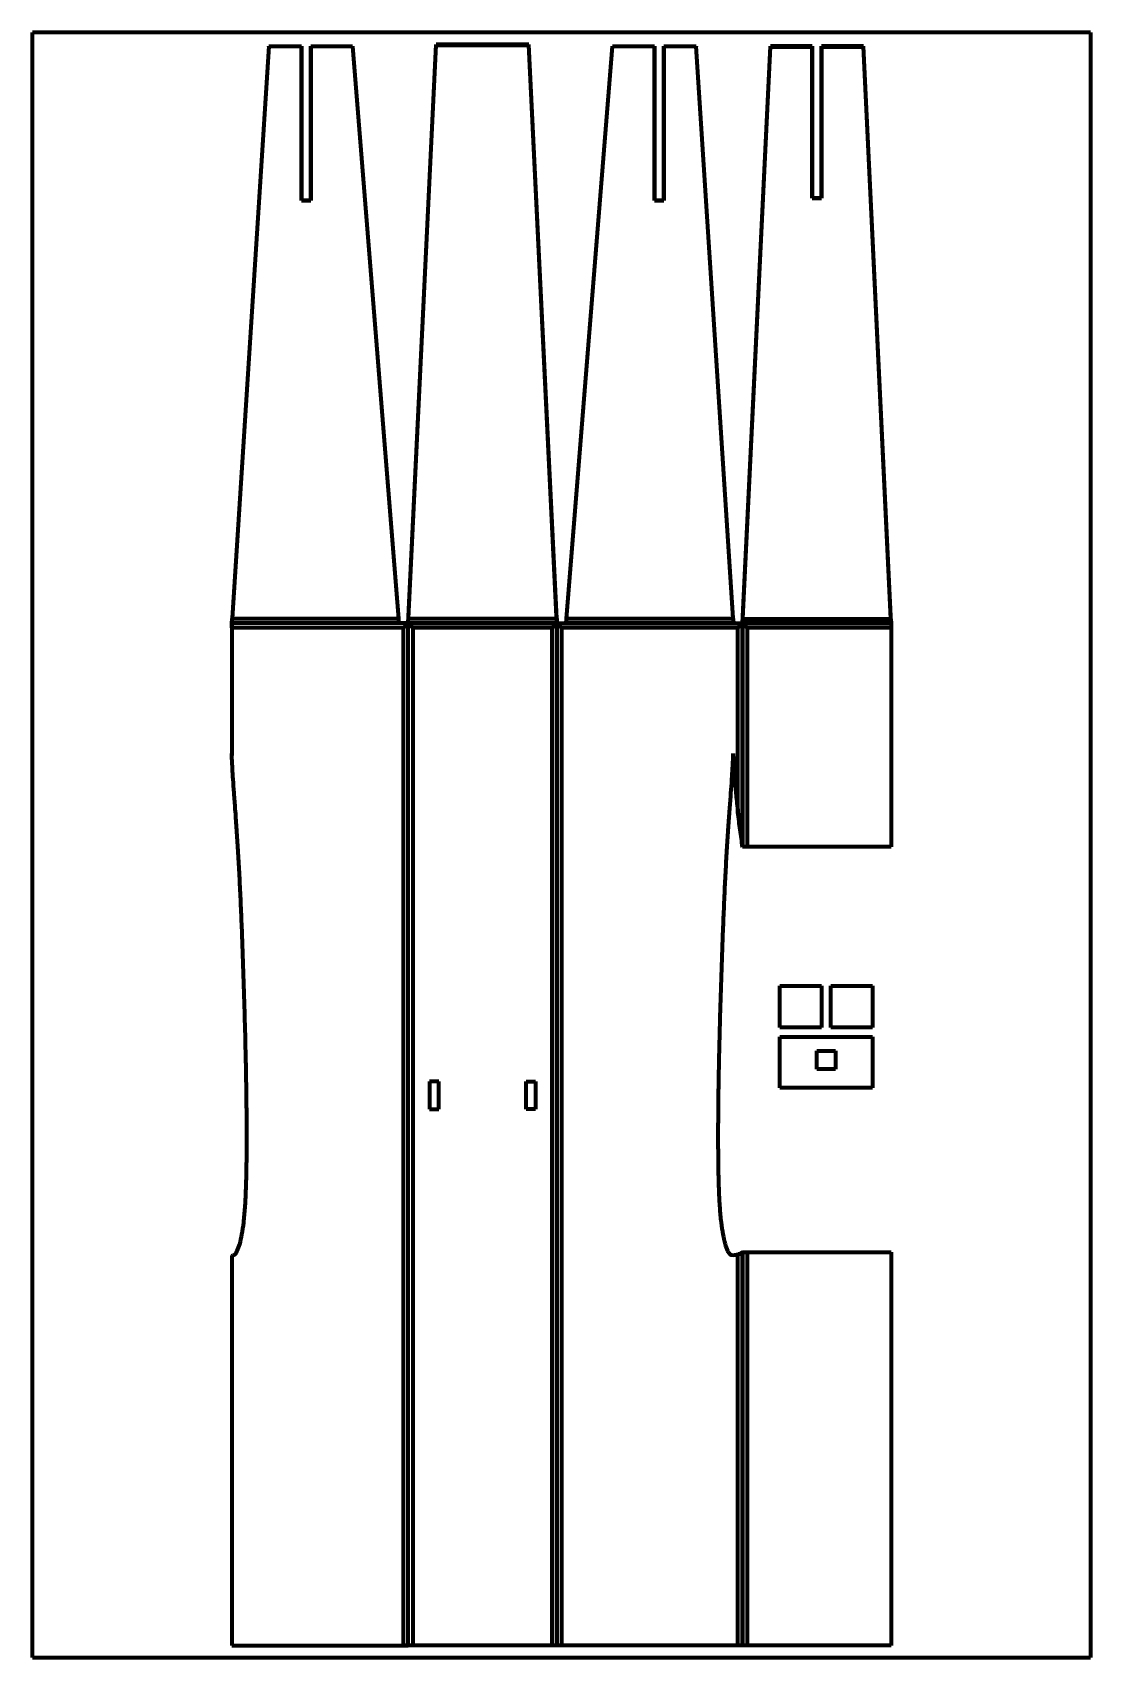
# Model space of a CAD drawing. Header units: millimetres. Extents: x 20 to 590, y 20 to 894.
import ezdxf

# ---------------------------------------------------------------- set-up
doc = ezdxf.new("R2010")
doc.units = ezdxf.units.MM
doc.layers.add('1', color=7, linetype='Continuous', true_color=0xffffff)

msp = doc.modelspace()

# ---------------------------------------------------------------- linework, layer by layer
at = {"layer": '1', "color": 8, "linetype": 'Continuous', "lineweight": 70}
for p, q in [((20, 20), (20, 894.4)), ((589.6, 894.4), (20, 894.4)), ((589.6, 894.4), (589.6, 20)), ((20, 20), (589.6, 20))]:
    msp.add_line(p, q, dxfattribs=at)
at = {"layer": '1', "color": 155, "linetype": 'Continuous', "lineweight": 70}
for p, q in [((147.3, 886.86), (127.3, 576.5)), ((147.3, 887.1), (127.45, 579)), ((147.3, 887.1), (164.8, 887.1)), ((147.3, 886.86), (147.3, 887.1)), ((164.8, 886.86), (147.3, 886.86)), ((164.8, 887.1), (164.8, 886.86)), ((164.8, 803.97), (164.8, 887.1)), ((164.8, 886.86), (164.8, 803.97)), ((169.8, 887.1), (169.8, 803.97)), ((169.8, 887.1), (192.3, 887.1)), ((169.8, 886.86), (169.8, 887.1)), ((169.8, 803.97), (169.8, 886.86)), ((192.3, 886.86), (169.8, 886.86)), ((192.3, 887.1), (217.12, 579)), ((192.3, 887.1), (192.3, 886.86)), ((192.3, 886.86), (217.3, 576.5)), ((222.3, 576.5), (237.3, 887.5)), ((222.4, 579), (237.3, 887.9)), ((287.3, 887.9), (237.3, 887.9)), ((237.3, 887.9), (237.3, 887.5)), ((237.3, 887.5), (287.3, 887.5)), ((302.2, 579), (287.3, 887.9)), ((287.3, 887.5), (287.3, 887.9)), ((302.3, 576.5), (287.3, 887.5)), ((307.31, 576.5), (332.31, 886.86)), ((307.49, 579), (332.31, 887.1)), ((332.31, 886.86), (332.31, 887.1)), ((332.31, 887.1), (354.81, 887.1)), ((354.81, 886.86), (332.31, 886.86)), ((354.81, 803.97), (354.81, 887.1)), ((354.81, 887.1), (354.81, 886.86)), ((354.81, 886.86), (354.81, 803.97)), ((359.81, 887.1), (377.31, 887.1)), ((359.81, 887.1), (359.81, 803.97)), ((359.81, 886.86), (359.81, 887.1)), ((359.81, 803.97), (359.81, 886.86)), ((377.31, 886.86), (359.81, 886.86)), ((397.16, 579), (377.31, 887.1)), ((377.31, 887.1), (377.31, 886.86)), ((397.31, 576.5), (377.31, 886.86)), ((402.3, 576.5), (417.3, 887.05)), ((402.44, 578.91), (417.3, 886.72)), ((417.3, 887.05), (417.3, 886.72)), ((439.8, 887.05), (417.3, 887.05)), ((417.3, 886.72), (439.8, 886.72)), ((439.8, 887.05), (439.8, 805.17)), ((439.8, 886.72), (439.8, 887.05)), ((439.8, 805.17), (439.8, 886.72)), ((444.8, 887.05), (444.8, 886.72)), ((467.3, 887.05), (444.8, 887.05)), ((444.8, 805.17), (444.8, 887.05)), ((444.8, 886.72), (444.8, 805.17)), ((444.8, 886.72), (467.3, 886.72)), ((482.3, 576.5), (467.3, 887.05)), ((467.3, 886.72), (467.3, 887.05)), ((482.16, 578.91), (467.3, 886.72)), ((444.8, 805.17), (439.8, 805.17)), ((439.8, 805.17), (444.8, 805.17)), ((169.8, 803.97), (164.8, 803.97)), ((164.8, 803.97), (169.8, 803.97)), ((359.81, 803.97), (354.81, 803.97)), ((354.81, 803.97), (359.81, 803.97)), ((127.3, 576.5), (127.45, 579)), ((127.45, 579), (217.12, 579)), ((217.12, 579), (217.3, 576.5)), ((222.3, 576.51), (222.4, 579)), ((222.4, 579), (302.2, 579)), ((302.2, 579), (302.3, 576.51)), ((307.31, 576.5), (307.49, 579)), ((307.49, 579), (397.16, 579)), ((397.16, 579), (397.31, 576.5)), ((402.3, 576.5), (402.44, 578.91)), ((402.44, 578.91), (482.16, 578.91)), ((482.16, 578.91), (482.3, 576.5)), ((127.3, 574), (127.3, 576.5)), ((127.3, 576.5), (127.3, 505.34)), ((222.3, 576.5), (127.3, 576.5)), ((217.3, 576.5), (127.3, 576.5)), ((127.3, 576.5), (127.3, 576.5)), ((217.3, 576.5), (127.3, 576.5)), ((219.8, 574), (127.3, 574)), ((127.3, 574), (127.3, 505.34)), ((217.3, 576.5), (217.3, 576.5)), ((219.8, 574), (222.3, 576.5)), ((219.8, 26.5), (219.8, 574)), ((302.3, 576.51), (222.3, 576.51)), ((222.3, 576.51), (222.3, 576.5)), ((222.3, 576.5), (302.3, 576.5)), ((222.3, 26.5), (222.3, 576.5)), ((222.3, 576.5), (224.8, 574)), ((222.3, 576.5), (302.3, 576.5)), ((222.3, 26.5), (222.3, 576.5)), ((224.8, 574), (224.8, 26.5)), ((299.8, 574), (224.8, 574)), ((299.8, 574), (302.3, 576.5)), ((299.8, 26.5), (299.8, 574)), ((302.3, 576.5), (302.3, 576.51)), ((302.3, 576.5), (302.3, 26.5)), ((302.3, 576.5), (304.8, 574)), ((302.3, 576.5), (402.3, 576.5)), ((302.3, 26.5), (302.3, 576.5)), ((399.8, 574), (304.8, 574)), ((304.8, 574), (304.8, 26.5)), ((397.31, 576.5), (307.31, 576.5)), ((397.31, 576.5), (307.31, 576.5)), ((307.31, 576.5), (307.31, 576.5)), ((397.31, 576.5), (397.31, 576.5)), ((399.8, 574), (402.3, 576.5)), ((399.8, 474.83), (399.8, 574)), ((482.3, 576.5), (402.3, 576.5)), ((402.3, 576.5), (404.8, 574)), ((402.3, 576.5), (482.3, 576.5)), ((402.3, 456.2), (402.3, 576.5)), ((402.3, 576.5), (402.3, 456.05)), ((482.3, 574), (404.8, 574)), ((404.8, 574), (404.8, 456.2)), ((482.3, 576.5), (482.3, 574)), ((482.3, 576.5), (482.3, 456.2)), ((482.3, 574), (482.3, 456.2)), ((404.8, 456.2), (402.3, 456.2)), ((482.3, 456.2), (402.3, 456.2)), ((482.3, 456.2), (404.8, 456.2)), ((422.3, 381.5), (444.8, 381.5)), ((422.3, 359), (422.3, 381.5)), ((422.3, 359), (422.3, 381.5)), ((422.3, 381.5), (444.8, 381.5)), ((444.8, 381.5), (444.8, 359)), ((444.8, 381.5), (444.8, 359)), ((449.8, 359), (449.8, 381.5)), ((449.8, 359), (449.8, 381.5)), ((449.8, 381.5), (472.3, 381.5)), ((449.8, 381.5), (472.3, 381.5)), ((472.3, 381.5), (472.3, 359)), ((472.3, 381.5), (472.3, 359)), ((444.8, 359), (422.3, 359)), ((444.8, 359), (422.3, 359)), ((472.3, 359), (449.8, 359)), ((472.3, 359), (449.8, 359)), ((422.3, 326.5), (422.3, 354)), ((422.3, 354), (472.3, 354)), ((422.3, 354), (472.3, 354)), ((422.3, 326.5), (422.3, 354)), ((472.3, 354), (472.3, 326.5)), ((472.3, 354), (472.3, 326.5)), ((442.3, 336.5), (442.3, 346.5)), ((442.3, 346.5), (452.3, 346.5)), ((442.3, 346.5), (452.3, 346.5)), ((442.3, 336.5), (442.3, 346.5)), ((452.3, 346.5), (452.3, 336.5)), ((452.3, 346.5), (452.3, 336.5)), ((452.3, 336.5), (442.3, 336.5)), ((452.3, 336.5), (442.3, 336.5)), ((233.8, 330), (233.8, 315)), ((233.8, 330), (233.8, 315)), ((238.8, 330), (233.8, 330)), ((238.8, 330), (233.8, 330)), ((238.8, 315), (238.8, 330)), ((238.8, 315), (238.8, 330)), ((285.8, 315), (285.8, 330)), ((285.8, 330), (290.8, 330)), ((285.8, 315), (285.8, 330)), ((285.8, 330), (290.8, 330)), ((290.8, 330), (290.8, 315)), ((290.8, 330), (290.8, 315)), ((472.3, 326.5), (422.3, 326.5)), ((472.3, 326.5), (422.3, 326.5)), ((233.8, 315), (238.8, 315)), ((233.8, 315), (238.8, 315)), ((290.8, 315), (285.8, 315)), ((290.8, 315), (285.8, 315)), ((127.3, 236.4), (127.3, 26.5)), ((127.3, 236.4), (127.3, 26.5)), ((399.8, 26.5), (399.8, 236.88)), ((402.3, 238.05), (482.3, 238.05)), ((402.3, 26.5), (402.3, 238.05)), ((402.3, 238.05), (404.8, 238.05)), ((402.3, 238.05), (402.3, 26.5)), ((404.8, 238.05), (404.8, 26.5)), ((404.8, 238.05), (482.3, 238.05)), ((482.3, 238.05), (482.3, 26.5)), ((482.3, 238.05), (482.3, 26.5)), ((127.3, 26.5), (219.8, 26.5)), ((127.3, 26.5), (222.3, 26.5)), ((222.3, 26.5), (219.8, 26.5)), ((224.8, 26.5), (222.3, 26.5)), ((302.3, 26.5), (222.3, 26.5)), ((299.8, 26.5), (224.8, 26.5)), ((302.3, 26.5), (299.8, 26.5)), ((304.8, 26.5), (302.3, 26.5)), ((402.3, 26.5), (302.3, 26.5)), ((399.8, 26.5), (304.8, 26.5)), ((402.3, 26.5), (399.8, 26.5)), ((404.8, 26.5), (402.3, 26.5)), ((482.3, 26.5), (402.3, 26.5)), ((482.3, 26.5), (404.8, 26.5))]:
    msp.add_line(p, q, dxfattribs=at)
for points, knots in [([(127.3, 236.4), (127.32, 236.4), (127.57, 236.4), (127.96, 236.43), (128.44, 236.54), (128.8, 236.7), (129.12, 236.97), (129.47, 237.39), (129.86, 238), (130.71, 239.67), (131.76, 242.88), (132.89, 248.03), (133.84, 254.56), (134.53, 262.39), (134.98, 271.49), (135.26, 281.77), (135.39, 293.11), (135.39, 305.37), (135.29, 318.42), (135.09, 332.08), (134.81, 346.21), (134.46, 360.62), (134.04, 375.16), (133.58, 389.64), (133.08, 403.9), (132.53, 417.77), (131.96, 431.08), (131.34, 443.69), (130.66, 455.46), (129.94, 466.3), (129.24, 476.09), (128.59, 484.71), (128.07, 492.03), (127.68, 497.92), (127.45, 502.25), (127.37, 504.6), (127.32, 506.4)], [0, 0, 0, 0, 0.000252, 0.002735, 0.004259, 0.00567, 0.007134, 0.008816, 0.011735, 0.015128, 0.0294, 0.048946, 0.073272, 0.102252, 0.135873, 0.173888, 0.21583, 0.261193, 0.309433, 0.359974, 0.412216, 0.465538, 0.51931, 0.572895, 0.625659, 0.676977, 0.72624, 0.772877, 0.816443, 0.856577, 0.892874, 0.924877, 0.952092, 0.974004, 0.990118, 1, 1, 1, 1]), ([(127.3, 236.4), (127.32, 236.4), (127.57, 236.4), (127.96, 236.43), (128.44, 236.54), (128.8, 236.7), (129.12, 236.97), (129.47, 237.39), (129.86, 238), (130.71, 239.67), (131.76, 242.88), (132.89, 248.03), (133.84, 254.56), (134.53, 262.39), (134.98, 271.49), (135.26, 281.77), (135.39, 293.11), (135.39, 305.37), (135.29, 318.42), (135.09, 332.08), (134.81, 346.21), (134.46, 360.62), (134.04, 375.16), (133.58, 389.64), (133.08, 403.9), (132.53, 417.77), (131.96, 431.08), (131.34, 443.69), (130.66, 455.46), (129.94, 466.3), (129.24, 476.09), (128.59, 484.71), (128.07, 492.03), (127.68, 497.92), (127.45, 502.25), (127.37, 504.6), (127.32, 506.4)], [0, 0, 0, 0, 0.000252, 0.002735, 0.004259, 0.00567, 0.007134, 0.008816, 0.011735, 0.015128, 0.0294, 0.048946, 0.073272, 0.102252, 0.135873, 0.173888, 0.21583, 0.261193, 0.309433, 0.359974, 0.412216, 0.465538, 0.51931, 0.572895, 0.625659, 0.676977, 0.72624, 0.772877, 0.816443, 0.856577, 0.892874, 0.924877, 0.952092, 0.974004, 0.990118, 1, 1, 1, 1]), ([(399.8, 236.88), (399.22, 236.67), (398.37, 236.46), (397.27, 236.38), (396.64, 236.43), (396.16, 236.54), (395.8, 236.7), (395.48, 236.97), (395.13, 237.39), (394.74, 238), (393.89, 239.67), (392.84, 242.88), (391.71, 248.03), (390.76, 254.56), (390.07, 262.39), (389.62, 271.49), (389.34, 281.77), (389.21, 293.11), (389.21, 305.37), (389.31, 318.42), (389.51, 332.08), (389.79, 346.21), (390.14, 360.62), (390.56, 375.16), (391.02, 389.64), (391.52, 403.9), (392.07, 417.77), (392.64, 431.08), (393.26, 443.69), (393.94, 455.46), (394.66, 466.3), (395.36, 476.09), (396.01, 484.71), (396.53, 492.03), (396.92, 497.92), (397.15, 502.25), (397.23, 504.6), (397.28, 506.4)], [0, 0, 0, 0, 0.006669, 0.009559, 0.01202, 0.01353, 0.014927, 0.016377, 0.018044, 0.020936, 0.024297, 0.038436, 0.057801, 0.0819, 0.11061, 0.143918, 0.181579, 0.22313, 0.268071, 0.315862, 0.365933, 0.417688, 0.470514, 0.523785, 0.576871, 0.629144, 0.679984, 0.728788, 0.774991, 0.818152, 0.857913, 0.893871, 0.925576, 0.952538, 0.974247, 0.99021, 1, 1, 1, 1]), ([(400.82, 237.28), (399.93, 236.88), (398.73, 236.48), (397.27, 236.38), (396.64, 236.43), (396.16, 236.54), (395.8, 236.7), (395.48, 236.97), (395.13, 237.39), (394.74, 238), (393.89, 239.67), (392.84, 242.88), (391.71, 248.03), (390.76, 254.56), (390.07, 262.39), (389.62, 271.49), (389.34, 281.77), (389.21, 293.11), (389.21, 305.37), (389.31, 318.42), (389.51, 332.08), (389.79, 346.21), (390.14, 360.62), (390.56, 375.16), (391.02, 389.64), (391.52, 403.9), (392.07, 417.77), (392.64, 431.08), (393.26, 443.69), (393.94, 455.46), (394.66, 466.3), (395.36, 476.09), (396.01, 484.71), (396.53, 492.03), (396.92, 497.92), (397.15, 502.25), (397.23, 504.6), (397.28, 506.4)], [0, 0, 0, 0, 0.010612, 0.013491, 0.015942, 0.017446, 0.018838, 0.020282, 0.021942, 0.024822, 0.02817, 0.042253, 0.061541, 0.085544, 0.114141, 0.147316, 0.184827, 0.226214, 0.270977, 0.318578, 0.36845, 0.419999, 0.472616, 0.525675, 0.578551, 0.630616, 0.681254, 0.729865, 0.775884, 0.818874, 0.858477, 0.894293, 0.925872, 0.952726, 0.974349, 0.990249, 1, 1, 1, 1]), ([(397.28, 506.4), (397.31, 504.57), (397.39, 502.15), (397.63, 497.66), (398.08, 491.47), (398.79, 483.71), (399.43, 477.99), (399.8, 474.87), (399.8, 474.83)], [0, 0, 0, 0, 0.088993, 0.23611, 0.438935, 0.6939, 0.996435, 1, 1, 1, 1]), ([(397.28, 506.4), (397.31, 504.57), (397.39, 502.15), (397.63, 497.66), (398.08, 491.47), (398.79, 483.71), (399.81, 474.51), (401.01, 465.13), (401.89, 458.84), (402.3, 456.05)], [0, 0, 0, 0, 0.055074, 0.146118, 0.271637, 0.429423, 0.616648, 0.829976, 1, 1, 1, 1]), ([(402.3, 456.05), (401.85, 459.16), (401.41, 462.27), (400.57, 468.53), (400.18, 471.68), (399.8, 474.83)], [0, 0, 0, 0, 0.5, 0.5, 1, 1, 1, 1])]:
    msp.add_open_spline(points, degree=3, knots=knots, dxfattribs=at)
for points in [[(127.32, 506.4), (127.31, 506.01), (127.31, 505.66), (127.3, 505.34)], [(127.32, 506.4), (127.31, 506.01), (127.31, 505.66), (127.3, 505.34)], [(399.8, 236.88), (400.14, 236.99), (400.48, 237.13), (400.82, 237.28)], [(400.82, 237.28), (401.32, 237.51), (401.81, 237.76), (402.3, 238.05)], [(402.3, 238.05), (401.82, 237.77), (401.33, 237.51), (400.82, 237.28)]]:
    msp.add_open_spline(points, degree=3, dxfattribs=at)

doc.saveas('drawing.dxf')
